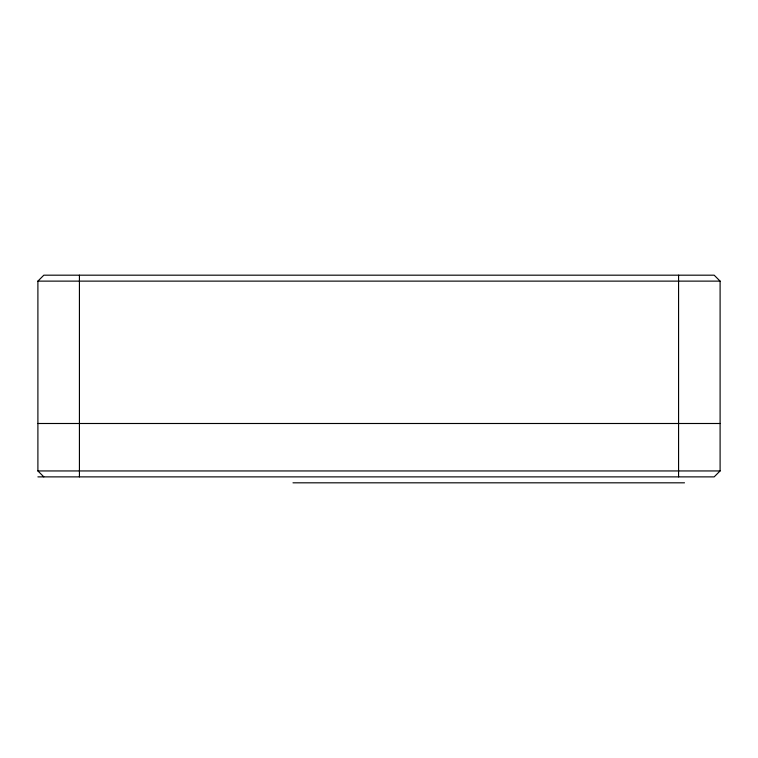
<?xml version="1.0" encoding="UTF-8"?>
<svg xmlns="http://www.w3.org/2000/svg" width="758" height="758" viewBox="0 0 758 758"><rect width="100%" height="100%" fill="white"/><g stroke="black" fill="none" stroke-linecap="round" stroke-linejoin="round"><path stroke-width="1.14" d="M43.831 476.877L37.9 470.945L37.9 281.123L43.831 275.182L714.169 275.182L720.1 281.123L720.1 470.945L714.169 476.877L37.9 476.877M37.9 281.123L720.1 281.123M37.9 423.495L720.1 423.495M37.9 470.945L720.1 470.945M292.986 482.818L684.502 482.818M678.571 275.182L678.571 476.877M79.429 275.182L79.429 476.877"/></g></svg>
